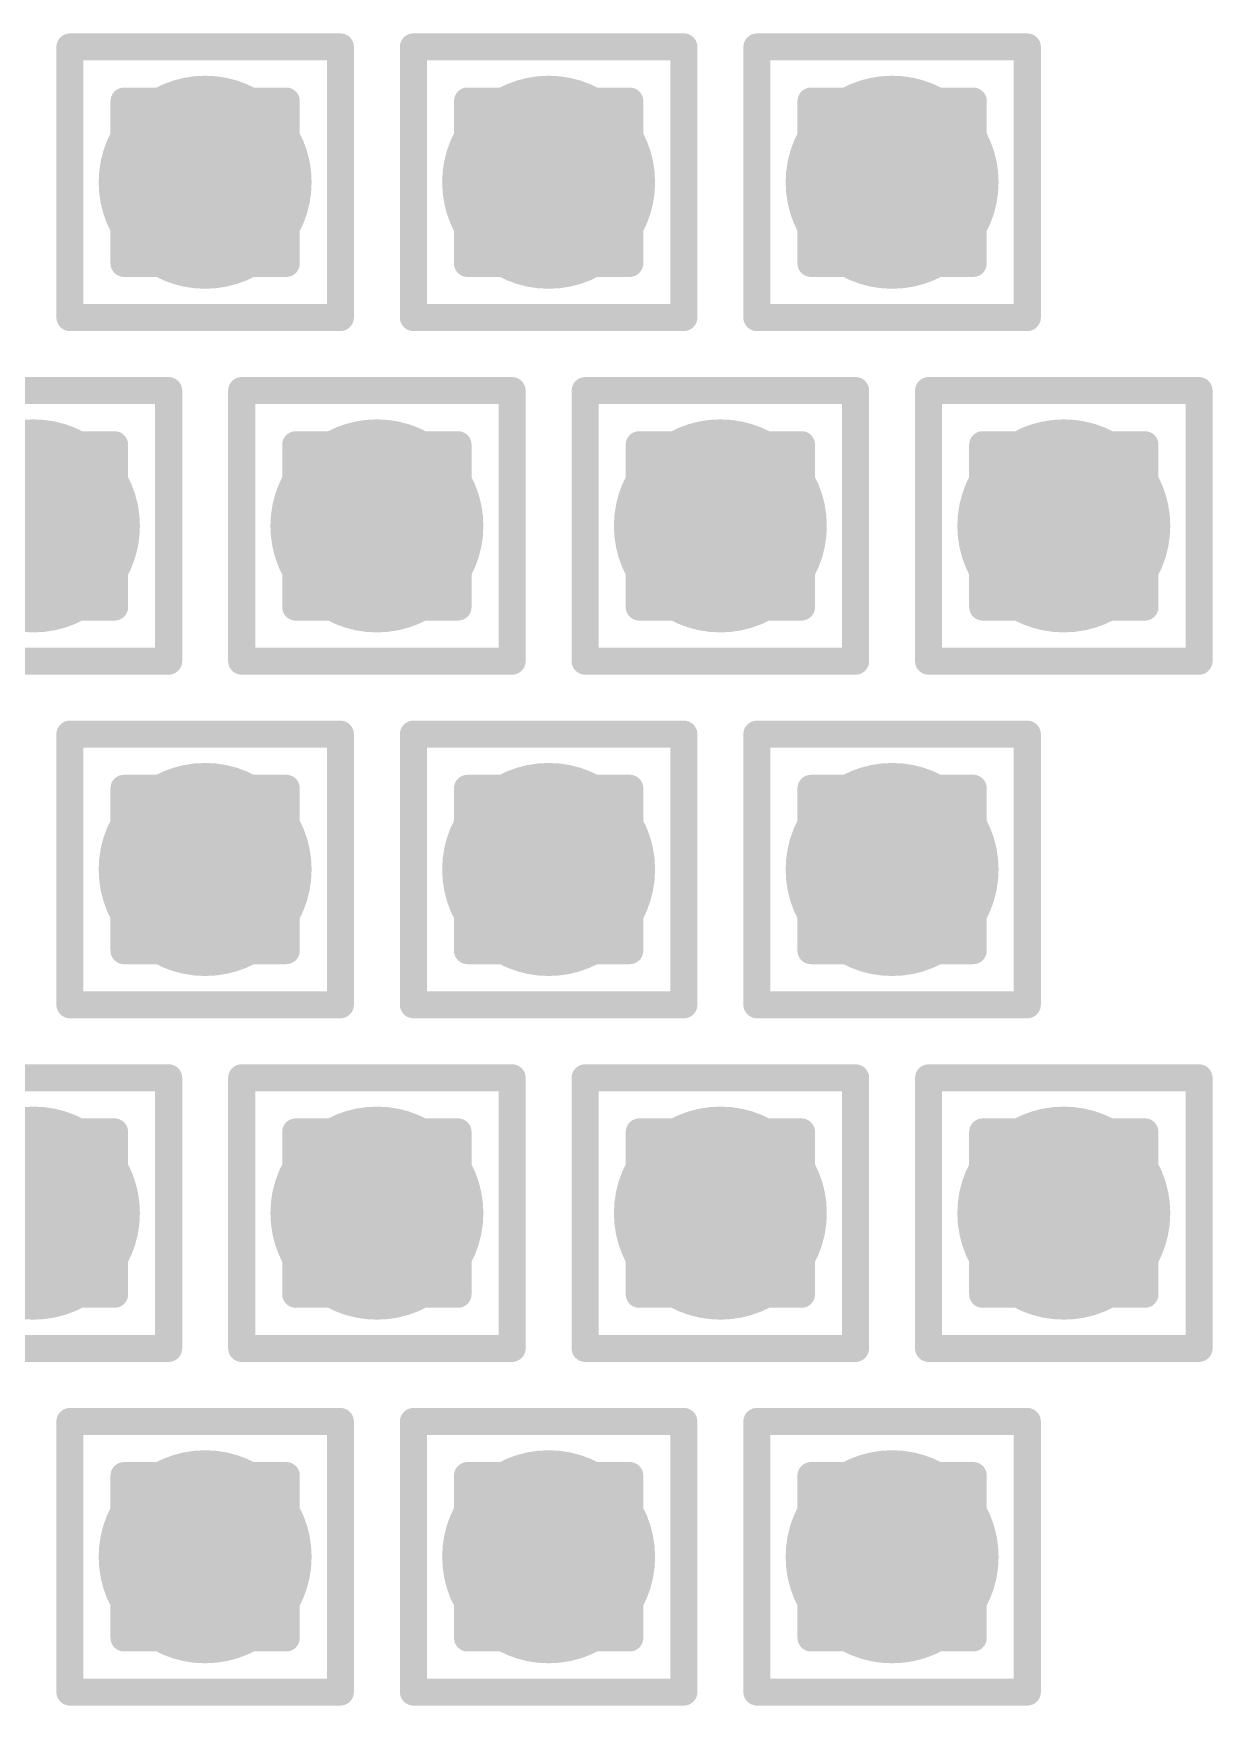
# Model space of a CAD drawing. Header units: inches. Extents: x -18 to 5357, y -8 to 5291.
# Drawn here: x 39.964 to 42.179, y 24.221 to 27.361 of the extents above; entities that cross this region are included whole.
import ezdxf

# ---------------------------------------------------------------- set-up
doc = ezdxf.new("R2010")
doc.units = ezdxf.units.IN
for name, color, linetype in [('Bottom Layer', 5, 'Continuous'), ('Drill Drawing', 1, 'Continuous'), ('Ground', 16, 'Continuous'), ('Power', 76, 'Continuous'), ('Top Layer', 1, 'Continuous'), ('Via Holes', 16, 'Continuous')]:
    doc.layers.add(name, color=color, linetype=linetype)

msp = doc.modelspace()

# ---------------------------------------------------------------- hatches: boundary and pattern name
at = {"layer": 'Bottom Layer'}
h = msp.add_hatch(color=5, dxfattribs=at)
edge = h.paths.add_edge_path()
edge.add_arc((40.2869, 27.0815), 0.2, 0, 360)
h = msp.add_hatch(color=5, dxfattribs=at)
edge = h.paths.add_edge_path()
edge.add_arc((40.9321, 27.0815), 0.2, 0, 360)
h = msp.add_hatch(color=5, dxfattribs=at)
edge = h.paths.add_edge_path()
edge.add_arc((41.5773, 27.0815), 0.2, 0, 360)
h = msp.add_hatch(color=5, dxfattribs=at)
edge = h.paths.add_edge_path()
edge.add_arc((39.9644, 26.4363), 0.2, 0, 360)
h = msp.add_hatch(color=5, dxfattribs=at)
edge = h.paths.add_edge_path()
edge.add_arc((40.6095, 26.4363), 0.2, 0, 360)
h = msp.add_hatch(color=5, dxfattribs=at)
edge = h.paths.add_edge_path()
edge.add_arc((41.2547, 26.4363), 0.2, 0, 360)
h = msp.add_hatch(color=5, dxfattribs=at)
edge = h.paths.add_edge_path()
edge.add_arc((41.8998, 26.4363), 0.2, 0, 360)
h = msp.add_hatch(color=5, dxfattribs=at)
edge = h.paths.add_edge_path()
edge.add_arc((40.2869, 25.7912), 0.2, 0, 360)
h = msp.add_hatch(color=5, dxfattribs=at)
edge = h.paths.add_edge_path()
edge.add_arc((40.9321, 25.7912), 0.2, 0, 360)
h = msp.add_hatch(color=5, dxfattribs=at)
edge = h.paths.add_edge_path()
edge.add_arc((41.5773, 25.7912), 0.2, 0, 360)
h = msp.add_hatch(color=5, dxfattribs=at)
edge = h.paths.add_edge_path()
edge.add_arc((39.9644, 25.146), 0.2, 0, 360)
h = msp.add_hatch(color=5, dxfattribs=at)
edge = h.paths.add_edge_path()
edge.add_arc((40.6095, 25.146), 0.2, 0, 360)
h = msp.add_hatch(color=5, dxfattribs=at)
edge = h.paths.add_edge_path()
edge.add_arc((41.2547, 25.146), 0.2, 0, 360)
h = msp.add_hatch(color=5, dxfattribs=at)
edge = h.paths.add_edge_path()
edge.add_arc((41.8998, 25.146), 0.2, 0, 360)
h = msp.add_hatch(color=5, dxfattribs=at)
edge = h.paths.add_edge_path()
edge.add_arc((40.2869, 24.5008), 0.2, 0, 360)
h = msp.add_hatch(color=5, dxfattribs=at)
edge = h.paths.add_edge_path()
edge.add_arc((40.9321, 24.5008), 0.2, 0, 360)
h = msp.add_hatch(color=5, dxfattribs=at)
edge = h.paths.add_edge_path()
edge.add_arc((41.5773, 24.5008), 0.2, 0, 360)
at = {"layer": 'Ground'}
h = msp.add_hatch(color=16, dxfattribs=at)
edge = h.paths.add_edge_path()
edge.add_arc((40.2869, 27.0815), 0.2, 0, 360)
h = msp.add_hatch(color=16, dxfattribs=at)
edge = h.paths.add_edge_path()
edge.add_arc((40.9321, 27.0815), 0.2, 0, 360)
h = msp.add_hatch(color=16, dxfattribs=at)
edge = h.paths.add_edge_path()
edge.add_arc((41.5773, 27.0815), 0.2, 0, 360)
h = msp.add_hatch(color=16, dxfattribs=at)
edge = h.paths.add_edge_path()
edge.add_arc((39.9644, 26.4363), 0.2, 0, 360)
h = msp.add_hatch(color=16, dxfattribs=at)
edge = h.paths.add_edge_path()
edge.add_arc((40.6095, 26.4363), 0.2, 0, 360)
h = msp.add_hatch(color=16, dxfattribs=at)
edge = h.paths.add_edge_path()
edge.add_arc((41.2547, 26.4363), 0.2, 0, 360)
h = msp.add_hatch(color=16, dxfattribs=at)
edge = h.paths.add_edge_path()
edge.add_arc((41.8998, 26.4363), 0.2, 0, 360)
h = msp.add_hatch(color=16, dxfattribs=at)
edge = h.paths.add_edge_path()
edge.add_arc((40.2869, 25.7912), 0.2, 0, 360)
h = msp.add_hatch(color=16, dxfattribs=at)
edge = h.paths.add_edge_path()
edge.add_arc((40.9321, 25.7912), 0.2, 0, 360)
h = msp.add_hatch(color=16, dxfattribs=at)
edge = h.paths.add_edge_path()
edge.add_arc((41.5773, 25.7912), 0.2, 0, 360)
h = msp.add_hatch(color=16, dxfattribs=at)
edge = h.paths.add_edge_path()
edge.add_arc((39.9644, 25.146), 0.2, 0, 360)
h = msp.add_hatch(color=16, dxfattribs=at)
edge = h.paths.add_edge_path()
edge.add_arc((40.6095, 25.146), 0.2, 0, 360)
h = msp.add_hatch(color=16, dxfattribs=at)
edge = h.paths.add_edge_path()
edge.add_arc((41.2547, 25.146), 0.2, 0, 360)
h = msp.add_hatch(color=16, dxfattribs=at)
edge = h.paths.add_edge_path()
edge.add_arc((41.8998, 25.146), 0.2, 0, 360)
h = msp.add_hatch(color=16, dxfattribs=at)
edge = h.paths.add_edge_path()
edge.add_arc((40.2869, 24.5008), 0.2, 0, 360)
h = msp.add_hatch(color=16, dxfattribs=at)
edge = h.paths.add_edge_path()
edge.add_arc((40.9321, 24.5008), 0.2, 0, 360)
h = msp.add_hatch(color=16, dxfattribs=at)
edge = h.paths.add_edge_path()
edge.add_arc((41.5773, 24.5008), 0.2, 0, 360)
at = {"layer": 'Power'}
h = msp.add_hatch(color=76, dxfattribs=at)
edge = h.paths.add_edge_path()
edge.add_arc((40.2869, 27.0815), 0.2, 0, 360)
h = msp.add_hatch(color=76, dxfattribs=at)
edge = h.paths.add_edge_path()
edge.add_arc((40.9321, 27.0815), 0.2, 0, 360)
h = msp.add_hatch(color=76, dxfattribs=at)
edge = h.paths.add_edge_path()
edge.add_arc((41.5773, 27.0815), 0.2, 0, 360)
h = msp.add_hatch(color=76, dxfattribs=at)
edge = h.paths.add_edge_path()
edge.add_arc((39.9644, 26.4363), 0.2, 0, 360)
h = msp.add_hatch(color=76, dxfattribs=at)
edge = h.paths.add_edge_path()
edge.add_arc((40.6095, 26.4363), 0.2, 0, 360)
h = msp.add_hatch(color=76, dxfattribs=at)
edge = h.paths.add_edge_path()
edge.add_arc((41.2547, 26.4363), 0.2, 0, 360)
h = msp.add_hatch(color=76, dxfattribs=at)
edge = h.paths.add_edge_path()
edge.add_arc((41.8998, 26.4363), 0.2, 0, 360)
h = msp.add_hatch(color=76, dxfattribs=at)
edge = h.paths.add_edge_path()
edge.add_arc((40.2869, 25.7912), 0.2, 0, 360)
h = msp.add_hatch(color=76, dxfattribs=at)
edge = h.paths.add_edge_path()
edge.add_arc((40.9321, 25.7912), 0.2, 0, 360)
h = msp.add_hatch(color=76, dxfattribs=at)
edge = h.paths.add_edge_path()
edge.add_arc((41.5773, 25.7912), 0.2, 0, 360)
h = msp.add_hatch(color=76, dxfattribs=at)
edge = h.paths.add_edge_path()
edge.add_arc((39.9644, 25.146), 0.2, 0, 360)
h = msp.add_hatch(color=76, dxfattribs=at)
edge = h.paths.add_edge_path()
edge.add_arc((40.6095, 25.146), 0.2, 0, 360)
h = msp.add_hatch(color=76, dxfattribs=at)
edge = h.paths.add_edge_path()
edge.add_arc((41.2547, 25.146), 0.2, 0, 360)
h = msp.add_hatch(color=76, dxfattribs=at)
edge = h.paths.add_edge_path()
edge.add_arc((41.8998, 25.146), 0.2, 0, 360)
h = msp.add_hatch(color=76, dxfattribs=at)
edge = h.paths.add_edge_path()
edge.add_arc((40.2869, 24.5008), 0.2, 0, 360)
h = msp.add_hatch(color=76, dxfattribs=at)
edge = h.paths.add_edge_path()
edge.add_arc((40.9321, 24.5008), 0.2, 0, 360)
h = msp.add_hatch(color=76, dxfattribs=at)
edge = h.paths.add_edge_path()
edge.add_arc((41.5773, 24.5008), 0.2, 0, 360)
at = {"layer": 'Top Layer'}
h = msp.add_hatch(color=1, dxfattribs=at)
edge = h.paths.add_edge_path()
edge.add_arc((40.2869, 27.0815), 0.2, 0, 360)
h = msp.add_hatch(color=1, dxfattribs=at)
edge = h.paths.add_edge_path()
edge.add_arc((40.9321, 27.0815), 0.2, 0, 360)
h = msp.add_hatch(color=1, dxfattribs=at)
edge = h.paths.add_edge_path()
edge.add_arc((41.5773, 27.0815), 0.2, 0, 360)
h = msp.add_hatch(color=1, dxfattribs=at)
edge = h.paths.add_edge_path()
edge.add_arc((39.9644, 26.4363), 0.2, 0, 360)
h = msp.add_hatch(color=1, dxfattribs=at)
edge = h.paths.add_edge_path()
edge.add_arc((40.6095, 26.4363), 0.2, 0, 360)
h = msp.add_hatch(color=1, dxfattribs=at)
edge = h.paths.add_edge_path()
edge.add_arc((41.2547, 26.4363), 0.2, 0, 360)
h = msp.add_hatch(color=1, dxfattribs=at)
edge = h.paths.add_edge_path()
edge.add_arc((41.8998, 26.4363), 0.2, 0, 360)
h = msp.add_hatch(color=1, dxfattribs=at)
edge = h.paths.add_edge_path()
edge.add_arc((40.2869, 25.7912), 0.2, 0, 360)
h = msp.add_hatch(color=1, dxfattribs=at)
edge = h.paths.add_edge_path()
edge.add_arc((40.9321, 25.7912), 0.2, 0, 360)
h = msp.add_hatch(color=1, dxfattribs=at)
edge = h.paths.add_edge_path()
edge.add_arc((41.5773, 25.7912), 0.2, 0, 360)
h = msp.add_hatch(color=1, dxfattribs=at)
edge = h.paths.add_edge_path()
edge.add_arc((39.9644, 25.146), 0.2, 0, 360)
h = msp.add_hatch(color=1, dxfattribs=at)
edge = h.paths.add_edge_path()
edge.add_arc((40.6095, 25.146), 0.2, 0, 360)
h = msp.add_hatch(color=1, dxfattribs=at)
edge = h.paths.add_edge_path()
edge.add_arc((41.2547, 25.146), 0.2, 0, 360)
h = msp.add_hatch(color=1, dxfattribs=at)
edge = h.paths.add_edge_path()
edge.add_arc((41.8998, 25.146), 0.2, 0, 360)
h = msp.add_hatch(color=1, dxfattribs=at)
edge = h.paths.add_edge_path()
edge.add_arc((40.2869, 24.5008), 0.2, 0, 360)
h = msp.add_hatch(color=1, dxfattribs=at)
edge = h.paths.add_edge_path()
edge.add_arc((40.9321, 24.5008), 0.2, 0, 360)
h = msp.add_hatch(color=1, dxfattribs=at)
edge = h.paths.add_edge_path()
edge.add_arc((41.5773, 24.5008), 0.2, 0, 360)
at = {"layer": 'Via Holes'}
h = msp.add_hatch(color=7, dxfattribs=at)
edge = h.paths.add_edge_path()
edge.add_arc((40.2869, 27.0815), 0.1, 0, 360)
h = msp.add_hatch(color=7, dxfattribs=at)
edge = h.paths.add_edge_path()
edge.add_arc((40.9321, 27.0815), 0.1, 0, 360)
h = msp.add_hatch(color=7, dxfattribs=at)
edge = h.paths.add_edge_path()
edge.add_arc((41.5773, 27.0815), 0.1, 0, 360)
h = msp.add_hatch(color=7, dxfattribs=at)
edge = h.paths.add_edge_path()
edge.add_arc((39.9644, 26.4363), 0.1, 0, 360)
h = msp.add_hatch(color=7, dxfattribs=at)
edge = h.paths.add_edge_path()
edge.add_arc((40.6095, 26.4363), 0.1, 0, 360)
h = msp.add_hatch(color=7, dxfattribs=at)
edge = h.paths.add_edge_path()
edge.add_arc((41.2547, 26.4363), 0.1, 0, 360)
h = msp.add_hatch(color=7, dxfattribs=at)
edge = h.paths.add_edge_path()
edge.add_arc((41.8998, 26.4363), 0.1, 0, 360)
h = msp.add_hatch(color=7, dxfattribs=at)
edge = h.paths.add_edge_path()
edge.add_arc((40.2869, 25.7912), 0.1, 0, 360)
h = msp.add_hatch(color=7, dxfattribs=at)
edge = h.paths.add_edge_path()
edge.add_arc((40.9321, 25.7912), 0.1, 0, 360)
h = msp.add_hatch(color=7, dxfattribs=at)
edge = h.paths.add_edge_path()
edge.add_arc((41.5773, 25.7912), 0.1, 0, 360)
h = msp.add_hatch(color=7, dxfattribs=at)
edge = h.paths.add_edge_path()
edge.add_arc((39.9644, 25.146), 0.1, 0, 360)
h = msp.add_hatch(color=7, dxfattribs=at)
edge = h.paths.add_edge_path()
edge.add_arc((40.6095, 25.146), 0.1, 0, 360)
h = msp.add_hatch(color=7, dxfattribs=at)
edge = h.paths.add_edge_path()
edge.add_arc((41.2547, 25.146), 0.1, 0, 360)
h = msp.add_hatch(color=7, dxfattribs=at)
edge = h.paths.add_edge_path()
edge.add_arc((41.8998, 25.146), 0.1, 0, 360)
h = msp.add_hatch(color=7, dxfattribs=at)
edge = h.paths.add_edge_path()
edge.add_arc((40.2869, 24.5008), 0.1, 0, 360)
h = msp.add_hatch(color=7, dxfattribs=at)
edge = h.paths.add_edge_path()
edge.add_arc((40.9321, 24.5008), 0.1, 0, 360)
h = msp.add_hatch(color=7, dxfattribs=at)
edge = h.paths.add_edge_path()
edge.add_arc((41.5773, 24.5008), 0.1, 0, 360)

# ---------------------------------------------------------------- linework, layer by layer
at = {"layer": 'Drill Drawing'}
for points in [[(40.0329, 27.3355, 0.0508, 0.0508, 0), (40.5409, 27.3355, 0.0508, 0.0508, 0)], [(40.0329, 26.8275, 0.0508, 0.0508, 0), (40.0329, 27.3355, 0.0508, 0.0508, 0)], [(40.5409, 26.8275, 0.0508, 0.0508, 0), (40.5409, 27.3355, 0.0508, 0.0508, 0)], [(40.6781, 27.3355, 0.0508, 0.0508, 0), (41.1861, 27.3355, 0.0508, 0.0508, 0)], [(40.6781, 26.8275, 0.0508, 0.0508, 0), (40.6781, 27.3355, 0.0508, 0.0508, 0)], [(41.1861, 26.8275, 0.0508, 0.0508, 0), (41.1861, 27.3355, 0.0508, 0.0508, 0)], [(41.3233, 27.3355, 0.0508, 0.0508, 0), (41.8313, 27.3355, 0.0508, 0.0508, 0)], [(41.3233, 26.8275, 0.0508, 0.0508, 0), (41.3233, 27.3355, 0.0508, 0.0508, 0)], [(41.8313, 26.8275, 0.0508, 0.0508, 0), (41.8313, 27.3355, 0.0508, 0.0508, 0)], [(40.1345, 27.2339, 0.0508, 0.0508, 0), (40.4393, 27.2339, 0.0508, 0.0508, 0)], [(40.1345, 26.9291, 0.0508, 0.0508, 0), (40.1345, 27.2339, 0.0508, 0.0508, 0)], [(40.4393, 26.9291, 0.0508, 0.0508, 0), (40.4393, 27.2339, 0.0508, 0.0508, 0)], [(40.7797, 27.2339, 0.0508, 0.0508, 0), (41.0845, 27.2339, 0.0508, 0.0508, 0)], [(40.7797, 26.9291, 0.0508, 0.0508, 0), (40.7797, 27.2339, 0.0508, 0.0508, 0)], [(41.0845, 26.9291, 0.0508, 0.0508, 0), (41.0845, 27.2339, 0.0508, 0.0508, 0)], [(41.4249, 27.2339, 0.0508, 0.0508, 0), (41.7297, 27.2339, 0.0508, 0.0508, 0)], [(41.4249, 26.9291, 0.0508, 0.0508, 0), (41.4249, 27.2339, 0.0508, 0.0508, 0)], [(41.7297, 26.9291, 0.0508, 0.0508, 0), (41.7297, 27.2339, 0.0508, 0.0508, 0)], [(40.1345, 26.9291, 0.0508, 0.0508, 0), (40.4393, 26.9291, 0.0508, 0.0508, 0)], [(40.7797, 26.9291, 0.0508, 0.0508, 0), (41.0845, 26.9291, 0.0508, 0.0508, 0)], [(41.4249, 26.9291, 0.0508, 0.0508, 0), (41.7297, 26.9291, 0.0508, 0.0508, 0)], [(40.0329, 26.8275, 0.0508, 0.0508, 0), (40.5409, 26.8275, 0.0508, 0.0508, 0)], [(40.6781, 26.8275, 0.0508, 0.0508, 0), (41.1861, 26.8275, 0.0508, 0.0508, 0)], [(41.3233, 26.8275, 0.0508, 0.0508, 0), (41.8313, 26.8275, 0.0508, 0.0508, 0)], [(39.7104, 26.6903, 0.0508, 0.0508, 0), (40.2184, 26.6903, 0.0508, 0.0508, 0)], [(40.2184, 26.1823, 0.0508, 0.0508, 0), (40.2184, 26.6903, 0.0508, 0.0508, 0)], [(40.3555, 26.6903, 0.0508, 0.0508, 0), (40.8635, 26.6903, 0.0508, 0.0508, 0)], [(40.3555, 26.1823, 0.0508, 0.0508, 0), (40.3555, 26.6903, 0.0508, 0.0508, 0)], [(40.8635, 26.1823, 0.0508, 0.0508, 0), (40.8635, 26.6903, 0.0508, 0.0508, 0)], [(41.0007, 26.6903, 0.0508, 0.0508, 0), (41.5087, 26.6903, 0.0508, 0.0508, 0)], [(41.0007, 26.1823, 0.0508, 0.0508, 0), (41.0007, 26.6903, 0.0508, 0.0508, 0)], [(41.5087, 26.1823, 0.0508, 0.0508, 0), (41.5087, 26.6903, 0.0508, 0.0508, 0)], [(41.6458, 26.6903, 0.0508, 0.0508, 0), (42.1538, 26.6903, 0.0508, 0.0508, 0)], [(41.6458, 26.1823, 0.0508, 0.0508, 0), (41.6458, 26.6903, 0.0508, 0.0508, 0)], [(42.1538, 26.1823, 0.0508, 0.0508, 0), (42.1538, 26.6903, 0.0508, 0.0508, 0)], [(39.812, 26.5887, 0.0508, 0.0508, 0), (40.1168, 26.5887, 0.0508, 0.0508, 0)], [(40.1168, 26.2839, 0.0508, 0.0508, 0), (40.1168, 26.5887, 0.0508, 0.0508, 0)], [(40.4571, 26.5887, 0.0508, 0.0508, 0), (40.7619, 26.5887, 0.0508, 0.0508, 0)], [(40.4571, 26.2839, 0.0508, 0.0508, 0), (40.4571, 26.5887, 0.0508, 0.0508, 0)], [(40.7619, 26.2839, 0.0508, 0.0508, 0), (40.7619, 26.5887, 0.0508, 0.0508, 0)], [(41.1023, 26.5887, 0.0508, 0.0508, 0), (41.4071, 26.5887, 0.0508, 0.0508, 0)], [(41.1023, 26.2839, 0.0508, 0.0508, 0), (41.1023, 26.5887, 0.0508, 0.0508, 0)], [(41.4071, 26.2839, 0.0508, 0.0508, 0), (41.4071, 26.5887, 0.0508, 0.0508, 0)], [(41.7474, 26.5887, 0.0508, 0.0508, 0), (42.0522, 26.5887, 0.0508, 0.0508, 0)], [(41.7474, 26.2839, 0.0508, 0.0508, 0), (41.7474, 26.5887, 0.0508, 0.0508, 0)], [(42.0522, 26.2839, 0.0508, 0.0508, 0), (42.0522, 26.5887, 0.0508, 0.0508, 0)], [(39.812, 26.2839, 0.0508, 0.0508, 0), (40.1168, 26.2839, 0.0508, 0.0508, 0)], [(40.4571, 26.2839, 0.0508, 0.0508, 0), (40.7619, 26.2839, 0.0508, 0.0508, 0)], [(41.1023, 26.2839, 0.0508, 0.0508, 0), (41.4071, 26.2839, 0.0508, 0.0508, 0)], [(41.7474, 26.2839, 0.0508, 0.0508, 0), (42.0522, 26.2839, 0.0508, 0.0508, 0)], [(39.7104, 26.1823, 0.0508, 0.0508, 0), (40.2184, 26.1823, 0.0508, 0.0508, 0)], [(40.3555, 26.1823, 0.0508, 0.0508, 0), (40.8635, 26.1823, 0.0508, 0.0508, 0)], [(41.0007, 26.1823, 0.0508, 0.0508, 0), (41.5087, 26.1823, 0.0508, 0.0508, 0)], [(41.6458, 26.1823, 0.0508, 0.0508, 0), (42.1538, 26.1823, 0.0508, 0.0508, 0)], [(40.0329, 26.0452, 0.0508, 0.0508, 0), (40.5409, 26.0452, 0.0508, 0.0508, 0)], [(40.0329, 25.5372, 0.0508, 0.0508, 0), (40.0329, 26.0452, 0.0508, 0.0508, 0)], [(40.5409, 25.5372, 0.0508, 0.0508, 0), (40.5409, 26.0452, 0.0508, 0.0508, 0)], [(40.6781, 26.0452, 0.0508, 0.0508, 0), (41.1861, 26.0452, 0.0508, 0.0508, 0)], [(40.6781, 25.5372, 0.0508, 0.0508, 0), (40.6781, 26.0452, 0.0508, 0.0508, 0)], [(41.1861, 25.5372, 0.0508, 0.0508, 0), (41.1861, 26.0452, 0.0508, 0.0508, 0)], [(41.3233, 26.0452, 0.0508, 0.0508, 0), (41.8313, 26.0452, 0.0508, 0.0508, 0)], [(41.3233, 25.5372, 0.0508, 0.0508, 0), (41.3233, 26.0452, 0.0508, 0.0508, 0)], [(41.8313, 25.5372, 0.0508, 0.0508, 0), (41.8313, 26.0452, 0.0508, 0.0508, 0)], [(40.1345, 25.9436, 0.0508, 0.0508, 0), (40.4393, 25.9436, 0.0508, 0.0508, 0)], [(40.1345, 25.6388, 0.0508, 0.0508, 0), (40.1345, 25.9436, 0.0508, 0.0508, 0)], [(40.4393, 25.6388, 0.0508, 0.0508, 0), (40.4393, 25.9436, 0.0508, 0.0508, 0)], [(40.7797, 25.9436, 0.0508, 0.0508, 0), (41.0845, 25.9436, 0.0508, 0.0508, 0)], [(40.7797, 25.6388, 0.0508, 0.0508, 0), (40.7797, 25.9436, 0.0508, 0.0508, 0)], [(41.0845, 25.6388, 0.0508, 0.0508, 0), (41.0845, 25.9436, 0.0508, 0.0508, 0)], [(41.4249, 25.9436, 0.0508, 0.0508, 0), (41.7297, 25.9436, 0.0508, 0.0508, 0)], [(41.4249, 25.6388, 0.0508, 0.0508, 0), (41.4249, 25.9436, 0.0508, 0.0508, 0)], [(41.7297, 25.6388, 0.0508, 0.0508, 0), (41.7297, 25.9436, 0.0508, 0.0508, 0)], [(40.1345, 25.6388, 0.0508, 0.0508, 0), (40.4393, 25.6388, 0.0508, 0.0508, 0)], [(40.7797, 25.6388, 0.0508, 0.0508, 0), (41.0845, 25.6388, 0.0508, 0.0508, 0)], [(41.4249, 25.6388, 0.0508, 0.0508, 0), (41.7297, 25.6388, 0.0508, 0.0508, 0)], [(40.0329, 25.5372, 0.0508, 0.0508, 0), (40.5409, 25.5372, 0.0508, 0.0508, 0)], [(40.6781, 25.5372, 0.0508, 0.0508, 0), (41.1861, 25.5372, 0.0508, 0.0508, 0)], [(41.3233, 25.5372, 0.0508, 0.0508, 0), (41.8313, 25.5372, 0.0508, 0.0508, 0)], [(39.7104, 25.4, 0.0508, 0.0508, 0), (40.2184, 25.4, 0.0508, 0.0508, 0)], [(40.2184, 24.892, 0.0508, 0.0508, 0), (40.2184, 25.4, 0.0508, 0.0508, 0)], [(40.3555, 25.4, 0.0508, 0.0508, 0), (40.8635, 25.4, 0.0508, 0.0508, 0)], [(40.3555, 24.892, 0.0508, 0.0508, 0), (40.3555, 25.4, 0.0508, 0.0508, 0)], [(40.8635, 24.892, 0.0508, 0.0508, 0), (40.8635, 25.4, 0.0508, 0.0508, 0)], [(41.0007, 25.4, 0.0508, 0.0508, 0), (41.5087, 25.4, 0.0508, 0.0508, 0)], [(41.0007, 24.892, 0.0508, 0.0508, 0), (41.0007, 25.4, 0.0508, 0.0508, 0)], [(41.5087, 24.892, 0.0508, 0.0508, 0), (41.5087, 25.4, 0.0508, 0.0508, 0)], [(41.6458, 25.4, 0.0508, 0.0508, 0), (42.1538, 25.4, 0.0508, 0.0508, 0)], [(41.6458, 24.892, 0.0508, 0.0508, 0), (41.6458, 25.4, 0.0508, 0.0508, 0)], [(42.1538, 24.892, 0.0508, 0.0508, 0), (42.1538, 25.4, 0.0508, 0.0508, 0)], [(39.812, 25.2984, 0.0508, 0.0508, 0), (40.1168, 25.2984, 0.0508, 0.0508, 0)], [(40.1168, 24.9936, 0.0508, 0.0508, 0), (40.1168, 25.2984, 0.0508, 0.0508, 0)], [(40.4571, 25.2984, 0.0508, 0.0508, 0), (40.7619, 25.2984, 0.0508, 0.0508, 0)], [(40.4571, 24.9936, 0.0508, 0.0508, 0), (40.4571, 25.2984, 0.0508, 0.0508, 0)], [(40.7619, 24.9936, 0.0508, 0.0508, 0), (40.7619, 25.2984, 0.0508, 0.0508, 0)], [(41.1023, 25.2984, 0.0508, 0.0508, 0), (41.4071, 25.2984, 0.0508, 0.0508, 0)], [(41.1023, 24.9936, 0.0508, 0.0508, 0), (41.1023, 25.2984, 0.0508, 0.0508, 0)], [(41.4071, 24.9936, 0.0508, 0.0508, 0), (41.4071, 25.2984, 0.0508, 0.0508, 0)], [(41.7474, 25.2984, 0.0508, 0.0508, 0), (42.0522, 25.2984, 0.0508, 0.0508, 0)], [(41.7474, 24.9936, 0.0508, 0.0508, 0), (41.7474, 25.2984, 0.0508, 0.0508, 0)], [(42.0522, 24.9936, 0.0508, 0.0508, 0), (42.0522, 25.2984, 0.0508, 0.0508, 0)], [(39.812, 24.9936, 0.0508, 0.0508, 0), (40.1168, 24.9936, 0.0508, 0.0508, 0)], [(40.4571, 24.9936, 0.0508, 0.0508, 0), (40.7619, 24.9936, 0.0508, 0.0508, 0)], [(41.1023, 24.9936, 0.0508, 0.0508, 0), (41.4071, 24.9936, 0.0508, 0.0508, 0)], [(41.7474, 24.9936, 0.0508, 0.0508, 0), (42.0522, 24.9936, 0.0508, 0.0508, 0)], [(39.7104, 24.892, 0.0508, 0.0508, 0), (40.2184, 24.892, 0.0508, 0.0508, 0)], [(40.3555, 24.892, 0.0508, 0.0508, 0), (40.8635, 24.892, 0.0508, 0.0508, 0)], [(41.0007, 24.892, 0.0508, 0.0508, 0), (41.5087, 24.892, 0.0508, 0.0508, 0)], [(41.6458, 24.892, 0.0508, 0.0508, 0), (42.1538, 24.892, 0.0508, 0.0508, 0)], [(40.0329, 24.7548, 0.0508, 0.0508, 0), (40.5409, 24.7548, 0.0508, 0.0508, 0)], [(40.0329, 24.2468, 0.0508, 0.0508, 0), (40.0329, 24.7548, 0.0508, 0.0508, 0)], [(40.5409, 24.2468, 0.0508, 0.0508, 0), (40.5409, 24.7548, 0.0508, 0.0508, 0)], [(40.6781, 24.7548, 0.0508, 0.0508, 0), (41.1861, 24.7548, 0.0508, 0.0508, 0)], [(40.6781, 24.2468, 0.0508, 0.0508, 0), (40.6781, 24.7548, 0.0508, 0.0508, 0)], [(41.1861, 24.2468, 0.0508, 0.0508, 0), (41.1861, 24.7548, 0.0508, 0.0508, 0)], [(41.3233, 24.7548, 0.0508, 0.0508, 0), (41.8313, 24.7548, 0.0508, 0.0508, 0)], [(41.3233, 24.2468, 0.0508, 0.0508, 0), (41.3233, 24.7548, 0.0508, 0.0508, 0)], [(41.8313, 24.2468, 0.0508, 0.0508, 0), (41.8313, 24.7548, 0.0508, 0.0508, 0)], [(40.1345, 24.6532, 0.0508, 0.0508, 0), (40.4393, 24.6532, 0.0508, 0.0508, 0)], [(40.1345, 24.3484, 0.0508, 0.0508, 0), (40.1345, 24.6532, 0.0508, 0.0508, 0)], [(40.4393, 24.3484, 0.0508, 0.0508, 0), (40.4393, 24.6532, 0.0508, 0.0508, 0)], [(40.7797, 24.6532, 0.0508, 0.0508, 0), (41.0845, 24.6532, 0.0508, 0.0508, 0)], [(40.7797, 24.3484, 0.0508, 0.0508, 0), (40.7797, 24.6532, 0.0508, 0.0508, 0)], [(41.0845, 24.3484, 0.0508, 0.0508, 0), (41.0845, 24.6532, 0.0508, 0.0508, 0)], [(41.4249, 24.6532, 0.0508, 0.0508, 0), (41.7297, 24.6532, 0.0508, 0.0508, 0)], [(41.4249, 24.3484, 0.0508, 0.0508, 0), (41.4249, 24.6532, 0.0508, 0.0508, 0)], [(41.7297, 24.3484, 0.0508, 0.0508, 0), (41.7297, 24.6532, 0.0508, 0.0508, 0)], [(40.1345, 24.3484, 0.0508, 0.0508, 0), (40.4393, 24.3484, 0.0508, 0.0508, 0)], [(40.7797, 24.3484, 0.0508, 0.0508, 0), (41.0845, 24.3484, 0.0508, 0.0508, 0)], [(41.4249, 24.3484, 0.0508, 0.0508, 0), (41.7297, 24.3484, 0.0508, 0.0508, 0)], [(40.0329, 24.2468, 0.0508, 0.0508, 0), (40.5409, 24.2468, 0.0508, 0.0508, 0)], [(40.6781, 24.2468, 0.0508, 0.0508, 0), (41.1861, 24.2468, 0.0508, 0.0508, 0)], [(41.3233, 24.2468, 0.0508, 0.0508, 0), (41.8313, 24.2468, 0.0508, 0.0508, 0)]]:
    msp.add_lwpolyline(points, format="xyseb", dxfattribs=at)
for points in [[(40.0202, 27.3355, 0.0254, 0.0254, 1), (40.0456, 27.3355, 0.0254, 0.0254, 1)], [(40.0202, 27.3355, 0.0254, 0.0254, 1), (40.0456, 27.3355, 0.0254, 0.0254, 1)], [(40.5282, 27.3355, 0.0254, 0.0254, 1), (40.5536, 27.3355, 0.0254, 0.0254, 1)], [(40.5282, 27.3355, 0.0254, 0.0254, 1), (40.5536, 27.3355, 0.0254, 0.0254, 1)], [(40.6654, 27.3355, 0.0254, 0.0254, 1), (40.6908, 27.3355, 0.0254, 0.0254, 1)], [(40.6654, 27.3355, 0.0254, 0.0254, 1), (40.6908, 27.3355, 0.0254, 0.0254, 1)], [(41.1734, 27.3355, 0.0254, 0.0254, 1), (41.1988, 27.3355, 0.0254, 0.0254, 1)], [(41.1734, 27.3355, 0.0254, 0.0254, 1), (41.1988, 27.3355, 0.0254, 0.0254, 1)], [(41.3106, 27.3355, 0.0254, 0.0254, 1), (41.336, 27.3355, 0.0254, 0.0254, 1)], [(41.3106, 27.3355, 0.0254, 0.0254, 1), (41.336, 27.3355, 0.0254, 0.0254, 1)], [(41.8186, 27.3355, 0.0254, 0.0254, 1), (41.844, 27.3355, 0.0254, 0.0254, 1)], [(41.8186, 27.3355, 0.0254, 0.0254, 1), (41.844, 27.3355, 0.0254, 0.0254, 1)], [(40.1218, 27.2339, 0.0254, 0.0254, 1), (40.1472, 27.2339, 0.0254, 0.0254, 1)], [(40.1218, 27.2339, 0.0254, 0.0254, 1), (40.1472, 27.2339, 0.0254, 0.0254, 1)], [(40.4266, 27.2339, 0.0254, 0.0254, 1), (40.452, 27.2339, 0.0254, 0.0254, 1)], [(40.4266, 27.2339, 0.0254, 0.0254, 1), (40.452, 27.2339, 0.0254, 0.0254, 1)], [(40.767, 27.2339, 0.0254, 0.0254, 1), (40.7924, 27.2339, 0.0254, 0.0254, 1)], [(40.767, 27.2339, 0.0254, 0.0254, 1), (40.7924, 27.2339, 0.0254, 0.0254, 1)], [(41.0718, 27.2339, 0.0254, 0.0254, 1), (41.0972, 27.2339, 0.0254, 0.0254, 1)], [(41.0718, 27.2339, 0.0254, 0.0254, 1), (41.0972, 27.2339, 0.0254, 0.0254, 1)], [(41.4122, 27.2339, 0.0254, 0.0254, 1), (41.4376, 27.2339, 0.0254, 0.0254, 1)], [(41.4122, 27.2339, 0.0254, 0.0254, 1), (41.4376, 27.2339, 0.0254, 0.0254, 1)], [(41.717, 27.2339, 0.0254, 0.0254, 1), (41.7424, 27.2339, 0.0254, 0.0254, 1)], [(41.717, 27.2339, 0.0254, 0.0254, 1), (41.7424, 27.2339, 0.0254, 0.0254, 1)], [(40.1218, 26.9291, 0.0254, 0.0254, 1), (40.1472, 26.9291, 0.0254, 0.0254, 1)], [(40.1218, 26.9291, 0.0254, 0.0254, 1), (40.1472, 26.9291, 0.0254, 0.0254, 1)], [(40.4266, 26.9291, 0.0254, 0.0254, 1), (40.452, 26.9291, 0.0254, 0.0254, 1)], [(40.4266, 26.9291, 0.0254, 0.0254, 1), (40.452, 26.9291, 0.0254, 0.0254, 1)], [(40.767, 26.9291, 0.0254, 0.0254, 1), (40.7924, 26.9291, 0.0254, 0.0254, 1)], [(40.767, 26.9291, 0.0254, 0.0254, 1), (40.7924, 26.9291, 0.0254, 0.0254, 1)], [(41.0718, 26.9291, 0.0254, 0.0254, 1), (41.0972, 26.9291, 0.0254, 0.0254, 1)], [(41.0718, 26.9291, 0.0254, 0.0254, 1), (41.0972, 26.9291, 0.0254, 0.0254, 1)], [(41.4122, 26.9291, 0.0254, 0.0254, 1), (41.4376, 26.9291, 0.0254, 0.0254, 1)], [(41.4122, 26.9291, 0.0254, 0.0254, 1), (41.4376, 26.9291, 0.0254, 0.0254, 1)], [(41.717, 26.9291, 0.0254, 0.0254, 1), (41.7424, 26.9291, 0.0254, 0.0254, 1)], [(41.717, 26.9291, 0.0254, 0.0254, 1), (41.7424, 26.9291, 0.0254, 0.0254, 1)], [(40.0202, 26.8275, 0.0254, 0.0254, 1), (40.0456, 26.8275, 0.0254, 0.0254, 1)], [(40.0202, 26.8275, 0.0254, 0.0254, 1), (40.0456, 26.8275, 0.0254, 0.0254, 1)], [(40.5282, 26.8275, 0.0254, 0.0254, 1), (40.5536, 26.8275, 0.0254, 0.0254, 1)], [(40.5282, 26.8275, 0.0254, 0.0254, 1), (40.5536, 26.8275, 0.0254, 0.0254, 1)], [(40.6654, 26.8275, 0.0254, 0.0254, 1), (40.6908, 26.8275, 0.0254, 0.0254, 1)], [(40.6654, 26.8275, 0.0254, 0.0254, 1), (40.6908, 26.8275, 0.0254, 0.0254, 1)], [(41.1734, 26.8275, 0.0254, 0.0254, 1), (41.1988, 26.8275, 0.0254, 0.0254, 1)], [(41.1734, 26.8275, 0.0254, 0.0254, 1), (41.1988, 26.8275, 0.0254, 0.0254, 1)], [(41.3106, 26.8275, 0.0254, 0.0254, 1), (41.336, 26.8275, 0.0254, 0.0254, 1)], [(41.3106, 26.8275, 0.0254, 0.0254, 1), (41.336, 26.8275, 0.0254, 0.0254, 1)], [(41.8186, 26.8275, 0.0254, 0.0254, 1), (41.844, 26.8275, 0.0254, 0.0254, 1)], [(41.8186, 26.8275, 0.0254, 0.0254, 1), (41.844, 26.8275, 0.0254, 0.0254, 1)], [(40.2057, 26.6903, 0.0254, 0.0254, 1), (40.2311, 26.6903, 0.0254, 0.0254, 1)], [(40.2057, 26.6903, 0.0254, 0.0254, 1), (40.2311, 26.6903, 0.0254, 0.0254, 1)], [(40.3428, 26.6903, 0.0254, 0.0254, 1), (40.3682, 26.6903, 0.0254, 0.0254, 1)], [(40.3428, 26.6903, 0.0254, 0.0254, 1), (40.3682, 26.6903, 0.0254, 0.0254, 1)], [(40.8508, 26.6903, 0.0254, 0.0254, 1), (40.8762, 26.6903, 0.0254, 0.0254, 1)], [(40.8508, 26.6903, 0.0254, 0.0254, 1), (40.8762, 26.6903, 0.0254, 0.0254, 1)], [(40.988, 26.6903, 0.0254, 0.0254, 1), (41.0134, 26.6903, 0.0254, 0.0254, 1)], [(40.988, 26.6903, 0.0254, 0.0254, 1), (41.0134, 26.6903, 0.0254, 0.0254, 1)], [(41.496, 26.6903, 0.0254, 0.0254, 1), (41.5214, 26.6903, 0.0254, 0.0254, 1)], [(41.496, 26.6903, 0.0254, 0.0254, 1), (41.5214, 26.6903, 0.0254, 0.0254, 1)], [(41.6331, 26.6903, 0.0254, 0.0254, 1), (41.6585, 26.6903, 0.0254, 0.0254, 1)], [(41.6331, 26.6903, 0.0254, 0.0254, 1), (41.6585, 26.6903, 0.0254, 0.0254, 1)], [(42.1411, 26.6903, 0.0254, 0.0254, 1), (42.1665, 26.6903, 0.0254, 0.0254, 1)], [(42.1411, 26.6903, 0.0254, 0.0254, 1), (42.1665, 26.6903, 0.0254, 0.0254, 1)], [(40.1041, 26.5887, 0.0254, 0.0254, 1), (40.1295, 26.5887, 0.0254, 0.0254, 1)], [(40.1041, 26.5887, 0.0254, 0.0254, 1), (40.1295, 26.5887, 0.0254, 0.0254, 1)], [(40.4444, 26.5887, 0.0254, 0.0254, 1), (40.4698, 26.5887, 0.0254, 0.0254, 1)], [(40.4444, 26.5887, 0.0254, 0.0254, 1), (40.4698, 26.5887, 0.0254, 0.0254, 1)], [(40.7492, 26.5887, 0.0254, 0.0254, 1), (40.7746, 26.5887, 0.0254, 0.0254, 1)], [(40.7492, 26.5887, 0.0254, 0.0254, 1), (40.7746, 26.5887, 0.0254, 0.0254, 1)], [(41.0896, 26.5887, 0.0254, 0.0254, 1), (41.115, 26.5887, 0.0254, 0.0254, 1)], [(41.0896, 26.5887, 0.0254, 0.0254, 1), (41.115, 26.5887, 0.0254, 0.0254, 1)], [(41.3944, 26.5887, 0.0254, 0.0254, 1), (41.4198, 26.5887, 0.0254, 0.0254, 1)], [(41.3944, 26.5887, 0.0254, 0.0254, 1), (41.4198, 26.5887, 0.0254, 0.0254, 1)], [(41.7347, 26.5887, 0.0254, 0.0254, 1), (41.7601, 26.5887, 0.0254, 0.0254, 1)], [(41.7347, 26.5887, 0.0254, 0.0254, 1), (41.7601, 26.5887, 0.0254, 0.0254, 1)], [(42.0395, 26.5887, 0.0254, 0.0254, 1), (42.0649, 26.5887, 0.0254, 0.0254, 1)], [(42.0395, 26.5887, 0.0254, 0.0254, 1), (42.0649, 26.5887, 0.0254, 0.0254, 1)], [(40.1041, 26.2839, 0.0254, 0.0254, 1), (40.1295, 26.2839, 0.0254, 0.0254, 1)], [(40.1041, 26.2839, 0.0254, 0.0254, 1), (40.1295, 26.2839, 0.0254, 0.0254, 1)], [(40.4444, 26.2839, 0.0254, 0.0254, 1), (40.4698, 26.2839, 0.0254, 0.0254, 1)], [(40.4444, 26.2839, 0.0254, 0.0254, 1), (40.4698, 26.2839, 0.0254, 0.0254, 1)], [(40.7492, 26.2839, 0.0254, 0.0254, 1), (40.7746, 26.2839, 0.0254, 0.0254, 1)], [(40.7492, 26.2839, 0.0254, 0.0254, 1), (40.7746, 26.2839, 0.0254, 0.0254, 1)], [(41.0896, 26.2839, 0.0254, 0.0254, 1), (41.115, 26.2839, 0.0254, 0.0254, 1)], [(41.0896, 26.2839, 0.0254, 0.0254, 1), (41.115, 26.2839, 0.0254, 0.0254, 1)], [(41.3944, 26.2839, 0.0254, 0.0254, 1), (41.4198, 26.2839, 0.0254, 0.0254, 1)], [(41.3944, 26.2839, 0.0254, 0.0254, 1), (41.4198, 26.2839, 0.0254, 0.0254, 1)], [(41.7347, 26.2839, 0.0254, 0.0254, 1), (41.7601, 26.2839, 0.0254, 0.0254, 1)], [(41.7347, 26.2839, 0.0254, 0.0254, 1), (41.7601, 26.2839, 0.0254, 0.0254, 1)], [(42.0395, 26.2839, 0.0254, 0.0254, 1), (42.0649, 26.2839, 0.0254, 0.0254, 1)], [(42.0395, 26.2839, 0.0254, 0.0254, 1), (42.0649, 26.2839, 0.0254, 0.0254, 1)], [(40.2057, 26.1823, 0.0254, 0.0254, 1), (40.2311, 26.1823, 0.0254, 0.0254, 1)], [(40.2057, 26.1823, 0.0254, 0.0254, 1), (40.2311, 26.1823, 0.0254, 0.0254, 1)], [(40.3428, 26.1823, 0.0254, 0.0254, 1), (40.3682, 26.1823, 0.0254, 0.0254, 1)], [(40.3428, 26.1823, 0.0254, 0.0254, 1), (40.3682, 26.1823, 0.0254, 0.0254, 1)], [(40.8508, 26.1823, 0.0254, 0.0254, 1), (40.8762, 26.1823, 0.0254, 0.0254, 1)], [(40.8508, 26.1823, 0.0254, 0.0254, 1), (40.8762, 26.1823, 0.0254, 0.0254, 1)], [(40.988, 26.1823, 0.0254, 0.0254, 1), (41.0134, 26.1823, 0.0254, 0.0254, 1)], [(40.988, 26.1823, 0.0254, 0.0254, 1), (41.0134, 26.1823, 0.0254, 0.0254, 1)], [(41.496, 26.1823, 0.0254, 0.0254, 1), (41.5214, 26.1823, 0.0254, 0.0254, 1)], [(41.496, 26.1823, 0.0254, 0.0254, 1), (41.5214, 26.1823, 0.0254, 0.0254, 1)], [(41.6331, 26.1823, 0.0254, 0.0254, 1), (41.6585, 26.1823, 0.0254, 0.0254, 1)], [(41.6331, 26.1823, 0.0254, 0.0254, 1), (41.6585, 26.1823, 0.0254, 0.0254, 1)], [(42.1411, 26.1823, 0.0254, 0.0254, 1), (42.1665, 26.1823, 0.0254, 0.0254, 1)], [(42.1411, 26.1823, 0.0254, 0.0254, 1), (42.1665, 26.1823, 0.0254, 0.0254, 1)], [(40.0202, 26.0452, 0.0254, 0.0254, 1), (40.0456, 26.0452, 0.0254, 0.0254, 1)], [(40.0202, 26.0452, 0.0254, 0.0254, 1), (40.0456, 26.0452, 0.0254, 0.0254, 1)], [(40.5282, 26.0452, 0.0254, 0.0254, 1), (40.5536, 26.0452, 0.0254, 0.0254, 1)], [(40.5282, 26.0452, 0.0254, 0.0254, 1), (40.5536, 26.0452, 0.0254, 0.0254, 1)], [(40.6654, 26.0452, 0.0254, 0.0254, 1), (40.6908, 26.0452, 0.0254, 0.0254, 1)], [(40.6654, 26.0452, 0.0254, 0.0254, 1), (40.6908, 26.0452, 0.0254, 0.0254, 1)], [(41.1734, 26.0452, 0.0254, 0.0254, 1), (41.1988, 26.0452, 0.0254, 0.0254, 1)], [(41.1734, 26.0452, 0.0254, 0.0254, 1), (41.1988, 26.0452, 0.0254, 0.0254, 1)], [(41.3106, 26.0452, 0.0254, 0.0254, 1), (41.336, 26.0452, 0.0254, 0.0254, 1)], [(41.3106, 26.0452, 0.0254, 0.0254, 1), (41.336, 26.0452, 0.0254, 0.0254, 1)], [(41.8186, 26.0452, 0.0254, 0.0254, 1), (41.844, 26.0452, 0.0254, 0.0254, 1)], [(41.8186, 26.0452, 0.0254, 0.0254, 1), (41.844, 26.0452, 0.0254, 0.0254, 1)], [(40.1218, 25.9436, 0.0254, 0.0254, 1), (40.1472, 25.9436, 0.0254, 0.0254, 1)], [(40.1218, 25.9436, 0.0254, 0.0254, 1), (40.1472, 25.9436, 0.0254, 0.0254, 1)], [(40.4266, 25.9436, 0.0254, 0.0254, 1), (40.452, 25.9436, 0.0254, 0.0254, 1)], [(40.4266, 25.9436, 0.0254, 0.0254, 1), (40.452, 25.9436, 0.0254, 0.0254, 1)], [(40.767, 25.9436, 0.0254, 0.0254, 1), (40.7924, 25.9436, 0.0254, 0.0254, 1)], [(40.767, 25.9436, 0.0254, 0.0254, 1), (40.7924, 25.9436, 0.0254, 0.0254, 1)], [(41.0718, 25.9436, 0.0254, 0.0254, 1), (41.0972, 25.9436, 0.0254, 0.0254, 1)], [(41.0718, 25.9436, 0.0254, 0.0254, 1), (41.0972, 25.9436, 0.0254, 0.0254, 1)], [(41.4122, 25.9436, 0.0254, 0.0254, 1), (41.4376, 25.9436, 0.0254, 0.0254, 1)], [(41.4122, 25.9436, 0.0254, 0.0254, 1), (41.4376, 25.9436, 0.0254, 0.0254, 1)], [(41.717, 25.9436, 0.0254, 0.0254, 1), (41.7424, 25.9436, 0.0254, 0.0254, 1)], [(41.717, 25.9436, 0.0254, 0.0254, 1), (41.7424, 25.9436, 0.0254, 0.0254, 1)], [(40.1218, 25.6388, 0.0254, 0.0254, 1), (40.1472, 25.6388, 0.0254, 0.0254, 1)], [(40.1218, 25.6388, 0.0254, 0.0254, 1), (40.1472, 25.6388, 0.0254, 0.0254, 1)], [(40.4266, 25.6388, 0.0254, 0.0254, 1), (40.452, 25.6388, 0.0254, 0.0254, 1)], [(40.4266, 25.6388, 0.0254, 0.0254, 1), (40.452, 25.6388, 0.0254, 0.0254, 1)], [(40.767, 25.6388, 0.0254, 0.0254, 1), (40.7924, 25.6388, 0.0254, 0.0254, 1)], [(40.767, 25.6388, 0.0254, 0.0254, 1), (40.7924, 25.6388, 0.0254, 0.0254, 1)], [(41.0718, 25.6388, 0.0254, 0.0254, 1), (41.0972, 25.6388, 0.0254, 0.0254, 1)], [(41.0718, 25.6388, 0.0254, 0.0254, 1), (41.0972, 25.6388, 0.0254, 0.0254, 1)], [(41.4122, 25.6388, 0.0254, 0.0254, 1), (41.4376, 25.6388, 0.0254, 0.0254, 1)], [(41.4122, 25.6388, 0.0254, 0.0254, 1), (41.4376, 25.6388, 0.0254, 0.0254, 1)], [(41.717, 25.6388, 0.0254, 0.0254, 1), (41.7424, 25.6388, 0.0254, 0.0254, 1)], [(41.717, 25.6388, 0.0254, 0.0254, 1), (41.7424, 25.6388, 0.0254, 0.0254, 1)], [(40.0202, 25.5372, 0.0254, 0.0254, 1), (40.0456, 25.5372, 0.0254, 0.0254, 1)], [(40.0202, 25.5372, 0.0254, 0.0254, 1), (40.0456, 25.5372, 0.0254, 0.0254, 1)], [(40.5282, 25.5372, 0.0254, 0.0254, 1), (40.5536, 25.5372, 0.0254, 0.0254, 1)], [(40.5282, 25.5372, 0.0254, 0.0254, 1), (40.5536, 25.5372, 0.0254, 0.0254, 1)], [(40.6654, 25.5372, 0.0254, 0.0254, 1), (40.6908, 25.5372, 0.0254, 0.0254, 1)], [(40.6654, 25.5372, 0.0254, 0.0254, 1), (40.6908, 25.5372, 0.0254, 0.0254, 1)], [(41.1734, 25.5372, 0.0254, 0.0254, 1), (41.1988, 25.5372, 0.0254, 0.0254, 1)], [(41.1734, 25.5372, 0.0254, 0.0254, 1), (41.1988, 25.5372, 0.0254, 0.0254, 1)], [(41.3106, 25.5372, 0.0254, 0.0254, 1), (41.336, 25.5372, 0.0254, 0.0254, 1)], [(41.3106, 25.5372, 0.0254, 0.0254, 1), (41.336, 25.5372, 0.0254, 0.0254, 1)], [(41.8186, 25.5372, 0.0254, 0.0254, 1), (41.844, 25.5372, 0.0254, 0.0254, 1)], [(41.8186, 25.5372, 0.0254, 0.0254, 1), (41.844, 25.5372, 0.0254, 0.0254, 1)], [(40.2057, 25.4, 0.0254, 0.0254, 1), (40.2311, 25.4, 0.0254, 0.0254, 1)], [(40.2057, 25.4, 0.0254, 0.0254, 1), (40.2311, 25.4, 0.0254, 0.0254, 1)], [(40.3428, 25.4, 0.0254, 0.0254, 1), (40.3682, 25.4, 0.0254, 0.0254, 1)], [(40.3428, 25.4, 0.0254, 0.0254, 1), (40.3682, 25.4, 0.0254, 0.0254, 1)], [(40.8508, 25.4, 0.0254, 0.0254, 1), (40.8762, 25.4, 0.0254, 0.0254, 1)], [(40.8508, 25.4, 0.0254, 0.0254, 1), (40.8762, 25.4, 0.0254, 0.0254, 1)], [(40.988, 25.4, 0.0254, 0.0254, 1), (41.0134, 25.4, 0.0254, 0.0254, 1)], [(40.988, 25.4, 0.0254, 0.0254, 1), (41.0134, 25.4, 0.0254, 0.0254, 1)], [(41.496, 25.4, 0.0254, 0.0254, 1), (41.5214, 25.4, 0.0254, 0.0254, 1)], [(41.496, 25.4, 0.0254, 0.0254, 1), (41.5214, 25.4, 0.0254, 0.0254, 1)], [(41.6331, 25.4, 0.0254, 0.0254, 1), (41.6585, 25.4, 0.0254, 0.0254, 1)], [(41.6331, 25.4, 0.0254, 0.0254, 1), (41.6585, 25.4, 0.0254, 0.0254, 1)], [(42.1411, 25.4, 0.0254, 0.0254, 1), (42.1665, 25.4, 0.0254, 0.0254, 1)], [(42.1411, 25.4, 0.0254, 0.0254, 1), (42.1665, 25.4, 0.0254, 0.0254, 1)], [(40.1041, 25.2984, 0.0254, 0.0254, 1), (40.1295, 25.2984, 0.0254, 0.0254, 1)], [(40.1041, 25.2984, 0.0254, 0.0254, 1), (40.1295, 25.2984, 0.0254, 0.0254, 1)], [(40.4444, 25.2984, 0.0254, 0.0254, 1), (40.4698, 25.2984, 0.0254, 0.0254, 1)], [(40.4444, 25.2984, 0.0254, 0.0254, 1), (40.4698, 25.2984, 0.0254, 0.0254, 1)], [(40.7492, 25.2984, 0.0254, 0.0254, 1), (40.7746, 25.2984, 0.0254, 0.0254, 1)], [(40.7492, 25.2984, 0.0254, 0.0254, 1), (40.7746, 25.2984, 0.0254, 0.0254, 1)], [(41.0896, 25.2984, 0.0254, 0.0254, 1), (41.115, 25.2984, 0.0254, 0.0254, 1)], [(41.0896, 25.2984, 0.0254, 0.0254, 1), (41.115, 25.2984, 0.0254, 0.0254, 1)], [(41.3944, 25.2984, 0.0254, 0.0254, 1), (41.4198, 25.2984, 0.0254, 0.0254, 1)], [(41.3944, 25.2984, 0.0254, 0.0254, 1), (41.4198, 25.2984, 0.0254, 0.0254, 1)], [(41.7347, 25.2984, 0.0254, 0.0254, 1), (41.7601, 25.2984, 0.0254, 0.0254, 1)], [(41.7347, 25.2984, 0.0254, 0.0254, 1), (41.7601, 25.2984, 0.0254, 0.0254, 1)], [(42.0395, 25.2984, 0.0254, 0.0254, 1), (42.0649, 25.2984, 0.0254, 0.0254, 1)], [(42.0395, 25.2984, 0.0254, 0.0254, 1), (42.0649, 25.2984, 0.0254, 0.0254, 1)], [(40.1041, 24.9936, 0.0254, 0.0254, 1), (40.1295, 24.9936, 0.0254, 0.0254, 1)], [(40.1041, 24.9936, 0.0254, 0.0254, 1), (40.1295, 24.9936, 0.0254, 0.0254, 1)], [(40.4444, 24.9936, 0.0254, 0.0254, 1), (40.4698, 24.9936, 0.0254, 0.0254, 1)], [(40.4444, 24.9936, 0.0254, 0.0254, 1), (40.4698, 24.9936, 0.0254, 0.0254, 1)], [(40.7492, 24.9936, 0.0254, 0.0254, 1), (40.7746, 24.9936, 0.0254, 0.0254, 1)], [(40.7492, 24.9936, 0.0254, 0.0254, 1), (40.7746, 24.9936, 0.0254, 0.0254, 1)], [(41.0896, 24.9936, 0.0254, 0.0254, 1), (41.115, 24.9936, 0.0254, 0.0254, 1)], [(41.0896, 24.9936, 0.0254, 0.0254, 1), (41.115, 24.9936, 0.0254, 0.0254, 1)], [(41.3944, 24.9936, 0.0254, 0.0254, 1), (41.4198, 24.9936, 0.0254, 0.0254, 1)], [(41.3944, 24.9936, 0.0254, 0.0254, 1), (41.4198, 24.9936, 0.0254, 0.0254, 1)], [(41.7347, 24.9936, 0.0254, 0.0254, 1), (41.7601, 24.9936, 0.0254, 0.0254, 1)], [(41.7347, 24.9936, 0.0254, 0.0254, 1), (41.7601, 24.9936, 0.0254, 0.0254, 1)], [(42.0395, 24.9936, 0.0254, 0.0254, 1), (42.0649, 24.9936, 0.0254, 0.0254, 1)], [(42.0395, 24.9936, 0.0254, 0.0254, 1), (42.0649, 24.9936, 0.0254, 0.0254, 1)], [(40.2057, 24.892, 0.0254, 0.0254, 1), (40.2311, 24.892, 0.0254, 0.0254, 1)], [(40.2057, 24.892, 0.0254, 0.0254, 1), (40.2311, 24.892, 0.0254, 0.0254, 1)], [(40.3428, 24.892, 0.0254, 0.0254, 1), (40.3682, 24.892, 0.0254, 0.0254, 1)], [(40.3428, 24.892, 0.0254, 0.0254, 1), (40.3682, 24.892, 0.0254, 0.0254, 1)], [(40.8508, 24.892, 0.0254, 0.0254, 1), (40.8762, 24.892, 0.0254, 0.0254, 1)], [(40.8508, 24.892, 0.0254, 0.0254, 1), (40.8762, 24.892, 0.0254, 0.0254, 1)], [(40.988, 24.892, 0.0254, 0.0254, 1), (41.0134, 24.892, 0.0254, 0.0254, 1)], [(40.988, 24.892, 0.0254, 0.0254, 1), (41.0134, 24.892, 0.0254, 0.0254, 1)], [(41.496, 24.892, 0.0254, 0.0254, 1), (41.5214, 24.892, 0.0254, 0.0254, 1)], [(41.496, 24.892, 0.0254, 0.0254, 1), (41.5214, 24.892, 0.0254, 0.0254, 1)], [(41.6331, 24.892, 0.0254, 0.0254, 1), (41.6585, 24.892, 0.0254, 0.0254, 1)], [(41.6331, 24.892, 0.0254, 0.0254, 1), (41.6585, 24.892, 0.0254, 0.0254, 1)], [(42.1411, 24.892, 0.0254, 0.0254, 1), (42.1665, 24.892, 0.0254, 0.0254, 1)], [(42.1411, 24.892, 0.0254, 0.0254, 1), (42.1665, 24.892, 0.0254, 0.0254, 1)], [(40.0202, 24.7548, 0.0254, 0.0254, 1), (40.0456, 24.7548, 0.0254, 0.0254, 1)], [(40.0202, 24.7548, 0.0254, 0.0254, 1), (40.0456, 24.7548, 0.0254, 0.0254, 1)], [(40.5282, 24.7548, 0.0254, 0.0254, 1), (40.5536, 24.7548, 0.0254, 0.0254, 1)], [(40.5282, 24.7548, 0.0254, 0.0254, 1), (40.5536, 24.7548, 0.0254, 0.0254, 1)], [(40.6654, 24.7548, 0.0254, 0.0254, 1), (40.6908, 24.7548, 0.0254, 0.0254, 1)], [(40.6654, 24.7548, 0.0254, 0.0254, 1), (40.6908, 24.7548, 0.0254, 0.0254, 1)], [(41.1734, 24.7548, 0.0254, 0.0254, 1), (41.1988, 24.7548, 0.0254, 0.0254, 1)], [(41.1734, 24.7548, 0.0254, 0.0254, 1), (41.1988, 24.7548, 0.0254, 0.0254, 1)], [(41.3106, 24.7548, 0.0254, 0.0254, 1), (41.336, 24.7548, 0.0254, 0.0254, 1)], [(41.3106, 24.7548, 0.0254, 0.0254, 1), (41.336, 24.7548, 0.0254, 0.0254, 1)], [(41.8186, 24.7548, 0.0254, 0.0254, 1), (41.844, 24.7548, 0.0254, 0.0254, 1)], [(41.8186, 24.7548, 0.0254, 0.0254, 1), (41.844, 24.7548, 0.0254, 0.0254, 1)], [(40.1218, 24.6532, 0.0254, 0.0254, 1), (40.1472, 24.6532, 0.0254, 0.0254, 1)], [(40.1218, 24.6532, 0.0254, 0.0254, 1), (40.1472, 24.6532, 0.0254, 0.0254, 1)], [(40.4266, 24.6532, 0.0254, 0.0254, 1), (40.452, 24.6532, 0.0254, 0.0254, 1)], [(40.4266, 24.6532, 0.0254, 0.0254, 1), (40.452, 24.6532, 0.0254, 0.0254, 1)], [(40.767, 24.6532, 0.0254, 0.0254, 1), (40.7924, 24.6532, 0.0254, 0.0254, 1)], [(40.767, 24.6532, 0.0254, 0.0254, 1), (40.7924, 24.6532, 0.0254, 0.0254, 1)], [(41.0718, 24.6532, 0.0254, 0.0254, 1), (41.0972, 24.6532, 0.0254, 0.0254, 1)], [(41.0718, 24.6532, 0.0254, 0.0254, 1), (41.0972, 24.6532, 0.0254, 0.0254, 1)], [(41.4122, 24.6532, 0.0254, 0.0254, 1), (41.4376, 24.6532, 0.0254, 0.0254, 1)], [(41.4122, 24.6532, 0.0254, 0.0254, 1), (41.4376, 24.6532, 0.0254, 0.0254, 1)], [(41.717, 24.6532, 0.0254, 0.0254, 1), (41.7424, 24.6532, 0.0254, 0.0254, 1)], [(41.717, 24.6532, 0.0254, 0.0254, 1), (41.7424, 24.6532, 0.0254, 0.0254, 1)], [(40.1218, 24.3484, 0.0254, 0.0254, 1), (40.1472, 24.3484, 0.0254, 0.0254, 1)], [(40.1218, 24.3484, 0.0254, 0.0254, 1), (40.1472, 24.3484, 0.0254, 0.0254, 1)], [(40.4266, 24.3484, 0.0254, 0.0254, 1), (40.452, 24.3484, 0.0254, 0.0254, 1)], [(40.4266, 24.3484, 0.0254, 0.0254, 1), (40.452, 24.3484, 0.0254, 0.0254, 1)], [(40.767, 24.3484, 0.0254, 0.0254, 1), (40.7924, 24.3484, 0.0254, 0.0254, 1)], [(40.767, 24.3484, 0.0254, 0.0254, 1), (40.7924, 24.3484, 0.0254, 0.0254, 1)], [(41.0718, 24.3484, 0.0254, 0.0254, 1), (41.0972, 24.3484, 0.0254, 0.0254, 1)], [(41.0718, 24.3484, 0.0254, 0.0254, 1), (41.0972, 24.3484, 0.0254, 0.0254, 1)], [(41.4122, 24.3484, 0.0254, 0.0254, 1), (41.4376, 24.3484, 0.0254, 0.0254, 1)], [(41.4122, 24.3484, 0.0254, 0.0254, 1), (41.4376, 24.3484, 0.0254, 0.0254, 1)], [(41.717, 24.3484, 0.0254, 0.0254, 1), (41.7424, 24.3484, 0.0254, 0.0254, 1)], [(41.717, 24.3484, 0.0254, 0.0254, 1), (41.7424, 24.3484, 0.0254, 0.0254, 1)], [(40.0202, 24.2468, 0.0254, 0.0254, 1), (40.0456, 24.2468, 0.0254, 0.0254, 1)], [(40.0202, 24.2468, 0.0254, 0.0254, 1), (40.0456, 24.2468, 0.0254, 0.0254, 1)], [(40.5282, 24.2468, 0.0254, 0.0254, 1), (40.5536, 24.2468, 0.0254, 0.0254, 1)], [(40.5282, 24.2468, 0.0254, 0.0254, 1), (40.5536, 24.2468, 0.0254, 0.0254, 1)], [(40.6654, 24.2468, 0.0254, 0.0254, 1), (40.6908, 24.2468, 0.0254, 0.0254, 1)], [(40.6654, 24.2468, 0.0254, 0.0254, 1), (40.6908, 24.2468, 0.0254, 0.0254, 1)], [(41.1734, 24.2468, 0.0254, 0.0254, 1), (41.1988, 24.2468, 0.0254, 0.0254, 1)], [(41.1734, 24.2468, 0.0254, 0.0254, 1), (41.1988, 24.2468, 0.0254, 0.0254, 1)], [(41.3106, 24.2468, 0.0254, 0.0254, 1), (41.336, 24.2468, 0.0254, 0.0254, 1)], [(41.3106, 24.2468, 0.0254, 0.0254, 1), (41.336, 24.2468, 0.0254, 0.0254, 1)], [(41.8186, 24.2468, 0.0254, 0.0254, 1), (41.844, 24.2468, 0.0254, 0.0254, 1)], [(41.8186, 24.2468, 0.0254, 0.0254, 1), (41.844, 24.2468, 0.0254, 0.0254, 1)]]:
    msp.add_lwpolyline(points, format="xyseb", close=True, dxfattribs=at)

doc.saveas('drawing.dxf')
